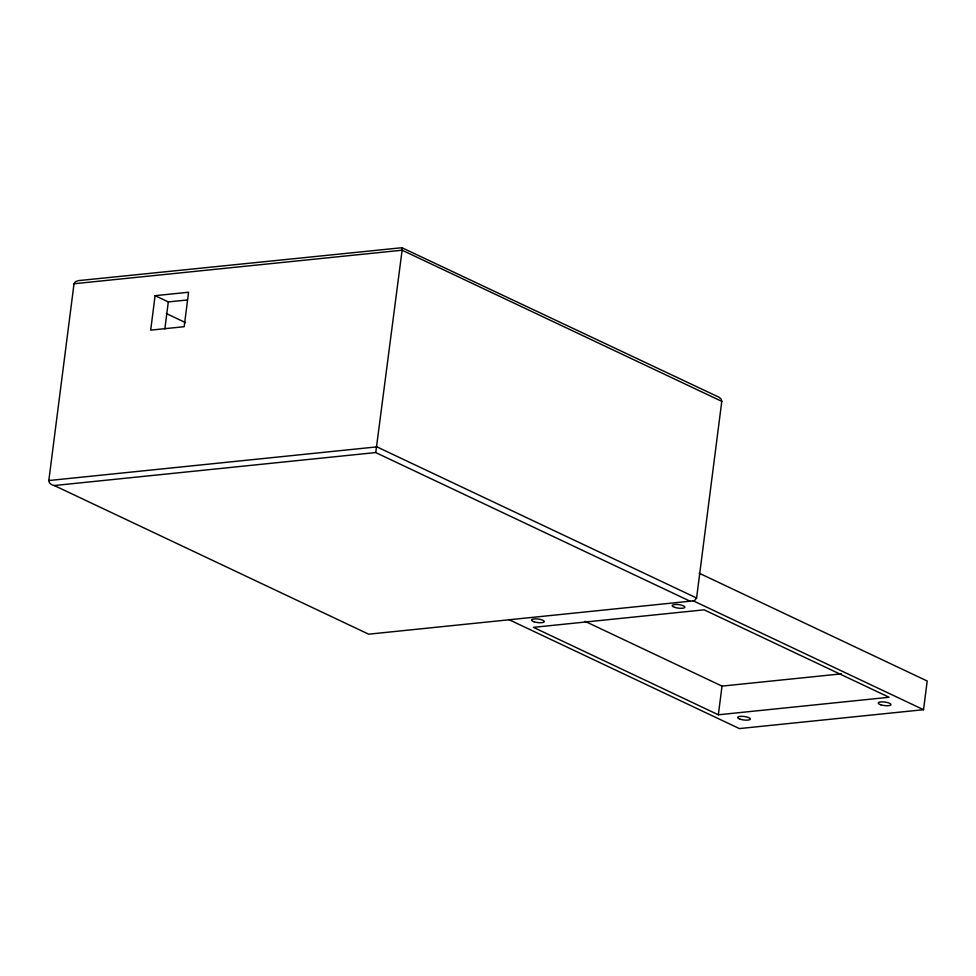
<?xml version="1.0" encoding="UTF-8"?>
<svg xmlns="http://www.w3.org/2000/svg" width="976" height="976" viewBox="0 0 976 976"><rect width="100%" height="100%" fill="white"/><g stroke="black" fill="none" stroke-linecap="round" stroke-linejoin="round"><path stroke-width="1.46" d="M74.017 283.833L48.812 480.57L49.447 482.839L51.655 484.694L54.29 485.536L375.687 452.559L690.081 601.204L694.461 600.655L696.583 598.056L721.789 401.319L721.191 399.099L718.958 397.195L401.929 247.709L78.287 280.637L75.372 281.71L74.03 283.748L402.112 250.21L721.789 401.356M402.124 250.088L402.283 247.965M155.099 295.679L150.682 330.132L184.171 326.704L188.575 292.239L155.099 295.679L168.311 301.926L187.233 299.974M164.859 328.888L168.311 301.926M402.112 250.21L375.809 452.254M718.348 714.786L533.408 627.348L704.16 609.829L889.087 697.267L718.348 714.786L722.02 686.104L585.027 621.334M508.594 619.467L739.393 728.584L923.528 709.698L927.2 681.016L699.145 573.193M48.824 480.534L376.919 446.874L696.596 598.02M690.081 601.204L368.672 634.18L54.29 485.536M722.02 686.104L841.385 673.855M166.31 313.528L185.538 322.629M692.728 600.569L923.528 709.698M534.079 621.785A6.442 1.781 7.3 0 0 544.266 621.761A6.442 1.781 7.3 0 0 535.385 618.857A6.442 1.781 7.3 0 0 534.079 621.785M674.697 607.365A6.442 1.781 7.3 0 0 684.871 607.34A6.442 1.781 7.3 0 0 675.99 604.437A6.442 1.781 7.3 0 0 674.697 607.365M880.767 704.794A6.442 1.781 7.3 0 0 890.942 704.77A6.442 1.781 7.3 0 0 882.06 701.866A6.442 1.781 7.3 0 0 880.767 704.794M740.15 719.214A6.442 1.781 7.3 0 0 750.337 719.202A6.442 1.781 7.3 0 0 741.455 716.299A6.442 1.781 7.3 0 0 740.15 719.214"/></g></svg>
